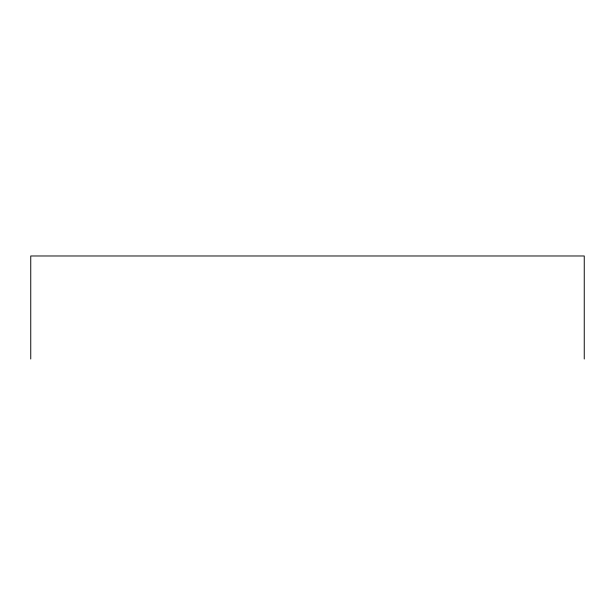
<?xml version="1.0" encoding="UTF-8"?>
<svg xmlns="http://www.w3.org/2000/svg" width="615" height="615" viewBox="0 0 615 615"><rect width="100%" height="100%" fill="white"/><g stroke="black" fill="none" stroke-linecap="round" stroke-linejoin="round"><path stroke-width="0.92" d="M584.25 359.022L584.25 255.978L30.75 255.978L30.75 359.022"/></g></svg>
